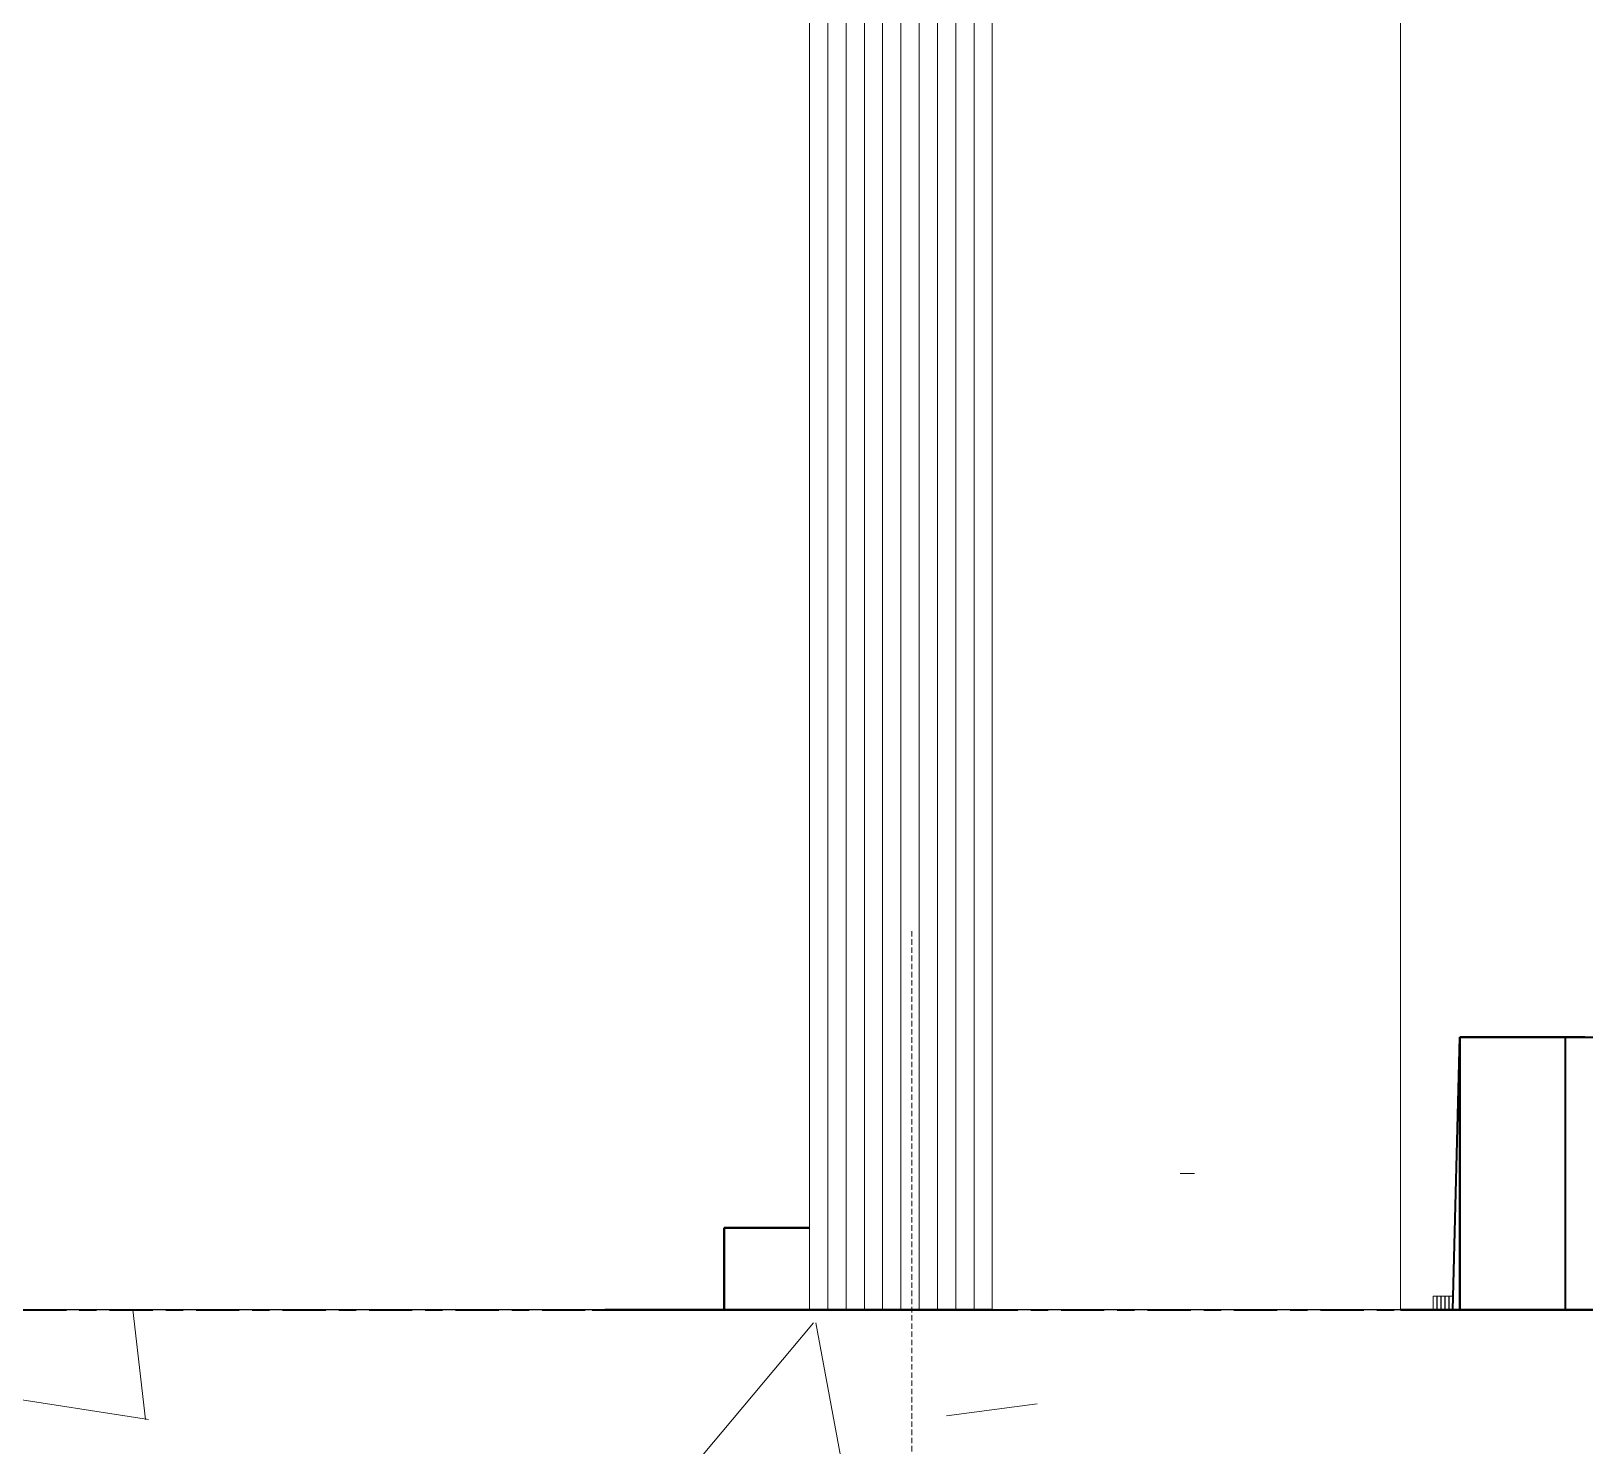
# Model space of a CAD drawing. Header units: millimetres. Extents: x -153298 to 620751, y -313239 to 250031.
# Drawn here: x 5109 to 5680, y -309665 to -309145 of the extents above; entities that cross this region are included whole.
import ezdxf

# ---------------------------------------------------------------- set-up
doc = ezdxf.new("R2010")
doc.units = ezdxf.units.MM
doc.linetypes.add('Centre', pattern=[31.75, 6.35, -4.7625, 15.875, -4.7625])
doc.linetypes.add('DPA_Hidden 50', pattern=[3, 2, -1])
for name, color, linetype, lineweight in [('A-DETL', 7, 'Continuous', 70), ('A-FLOR-E', 7, 'Continuous', 35), ('A-FLOR-FNSH', 7, 'Continuous', 70), ('A-FLOR-LEVL', 7, 'Continuous', 35), ('A-FLOR-LEVL-E', 7, 'Continuous', 35), ('A-FLOR-PATT', 7, 'Continuous', 70), ('A-GENM', 7, 'Continuous', 9), ('A-GLAZ-CURT', 7, 'Continuous', 9), ('A-GLAZ-CWMG', 7, 'Continuous', 35)]:
    doc.layers.add(name, color=color, linetype=linetype, lineweight=lineweight)

# ---------------------------------------------------------------- blocks, each defined once
blk = doc.blocks.new('DPA_CP_Fence Type D - Fence Post Left w MRTA Logo-17948335-2140-01 ENTRANCE 1 ELEVATION 2')
at = {"layer": 'A-GLAZ-CURT', "color": 7}
for p, q in [((-19209.25, 103125), (-19209.25, 101450)), ((-19059.25, 101450), (-19059.25, 103125)), ((-19134.87, 101500), (-19140.21, 101500)), ((-19140.21, 101450), (-19134.87, 101450))]:
    blk.add_line(p, q, dxfattribs=at)
blk = doc.blocks.new('Rectangular Mullion - Mullion_Beam 300x400-17948330-2140-01 ENTRANCE 1 ELEVATION 2')
at = {"layer": 'A-GLAZ-CWMG', "color": 7}
for p, q in [((-19290.73, 101450), (-19209.24, 101450)), ((-19290.73, 101450), (-19284.35, 101450)), ((-19209.24, 101450), (-19284.35, 101450)), ((-18984.36, 101450), (-19059.25, 101450)), ((-19059.25, 101450), (-18990.73, 101450)), ((-18990.73, 101450), (-18984.36, 101450))]:
    blk.add_line(p, q, dxfattribs=at)
blk = doc.blocks.new('DPA_CP_Fence Type D - Fence Post Left w MRTA Logo-17948333-2140-01 ENTRANCE 1 ELEVATION 2')
at = {"layer": 'A-GLAZ-CURT', "color": 7}
blk.add_line((-19215.85, 103125), (-19215.85, 101450), dxfattribs=at)
blk = doc.blocks.new('DPA_CP_Fence Type D - Fence Post Left w MRTA Logo-V483-2140-01 ENTRANCE 1 ELEVATION 2')
at = {"layer": 'A-GLAZ-CURT', "color": 7}
blk.add_line((-19222.56, 103125), (-19222.56, 101450), dxfattribs=at)
blk = doc.blocks.new('DPA_CP_Fence Type D - Fence Post Left w MRTA Logo-V484-2140-01 ENTRANCE 1 ELEVATION 2')
at = {"layer": 'A-GLAZ-CURT', "color": 7}
blk.add_line((-19229.27, 103125), (-19229.27, 101450), dxfattribs=at)
blk = doc.blocks.new('DPA_CP_Fence Type D - Fence Post Left w MRTA Logo-V485-2140-01 ENTRANCE 1 ELEVATION 2')
at = {"layer": 'A-GLAZ-CURT', "color": 7}
blk.add_line((-19235.98, 103125), (-19235.98, 101450), dxfattribs=at)
blk = doc.blocks.new('DPA_CP_Fence Type D - Fence Post Left w MRTA Logo-V486-2140-01 ENTRANCE 1 ELEVATION 2')
at = {"layer": 'A-GLAZ-CURT', "color": 7}
blk.add_line((-19242.69, 103125), (-19242.69, 101450), dxfattribs=at)
blk = doc.blocks.new('DPA_CP_Fence Type D - Fence Post Left w MRTA Logo-V487-2140-01 ENTRANCE 1 ELEVATION 2')
at = {"layer": 'A-GLAZ-CURT', "color": 7}
blk.add_line((-19249.4, 103125), (-19249.4, 101450), dxfattribs=at)
blk = doc.blocks.new('DPA_CP_Fence Type D - Fence Post Left w MRTA Logo-V488-2140-01 ENTRANCE 1 ELEVATION 2')
at = {"layer": 'A-GLAZ-CURT', "color": 7}
blk.add_line((-19256.11, 103125), (-19256.11, 101450), dxfattribs=at)
blk = doc.blocks.new('DPA_CP_Fence Type D - Fence Post Left w MRTA Logo-V489-2140-01 ENTRANCE 1 ELEVATION 2')
at = {"layer": 'A-GLAZ-CURT', "color": 7}
blk.add_line((-19262.82, 103125), (-19262.82, 101450), dxfattribs=at)
blk = doc.blocks.new('DPA_CP_Fence Type D - Fence Post Left w MRTA Logo-17948346-2140-01 ENTRANCE 1 ELEVATION 2')
at = {"layer": 'A-GLAZ-CURT', "color": 7}
blk.add_line((-19276.24, 103125), (-19276.24, 101450), dxfattribs=at)
blk = doc.blocks.new('Rectangular Mullion - Mullion_Beam 300x400-17948329-2140-01 ENTRANCE 1 ELEVATION 2')
at = {"layer": 'A-GLAZ-CWMG', "color": 7}
for p, q in [((-19297.44, 101450), (-19215.83, 101450)), ((-19297.44, 101450), (-19290.95, 101450)), ((-19215.83, 101450), (-19290.95, 101450)), ((-18990.95, 101450), (-19059.25, 101450)), ((-19059.25, 101450), (-18997.44, 101450)), ((-18997.44, 101450), (-18990.95, 101450))]:
    blk.add_line(p, q, dxfattribs=at)
blk = doc.blocks.new('Rectangular Mullion - Mullion_Beam 300x400-V490-2140-01 ENTRANCE 1 ELEVATION 2')
at = {"layer": 'A-GLAZ-CWMG', "color": 7}
for p, q in [((-19304.15, 101450), (-19222.54, 101450)), ((-19304.15, 101450), (-19297.66, 101450)), ((-19222.54, 101450), (-19297.66, 101450)), ((-18997.66, 101450), (-19059.25, 101450)), ((-19059.25, 101450), (-19004.15, 101450)), ((-19004.15, 101450), (-18997.66, 101450))]:
    blk.add_line(p, q, dxfattribs=at)
blk = doc.blocks.new('Rectangular Mullion - Mullion_Beam 300x400-V491-2140-01 ENTRANCE 1 ELEVATION 2')
at = {"layer": 'A-GLAZ-CWMG', "color": 7}
for p, q in [((-19310.86, 101450), (-19229.25, 101450)), ((-19310.86, 101450), (-19304.37, 101450)), ((-19229.25, 101450), (-19304.37, 101450)), ((-19004.37, 101450), (-19059.25, 101450)), ((-19059.25, 101450), (-19010.86, 101450)), ((-19010.86, 101450), (-19004.37, 101450))]:
    blk.add_line(p, q, dxfattribs=at)
blk = doc.blocks.new('Rectangular Mullion - Mullion_Beam 300x400-V492-2140-01 ENTRANCE 1 ELEVATION 2')
at = {"layer": 'A-GLAZ-CWMG', "color": 7}
for p, q in [((-19317.57, 101450), (-19235.96, 101450)), ((-19317.57, 101450), (-19311.08, 101450)), ((-19235.96, 101450), (-19311.08, 101450)), ((-19011.08, 101450), (-19059.25, 101450)), ((-19059.25, 101450), (-19017.57, 101450)), ((-19017.57, 101450), (-19011.08, 101450))]:
    blk.add_line(p, q, dxfattribs=at)
blk = doc.blocks.new('Rectangular Mullion - Mullion_Beam 300x400-V493-2140-01 ENTRANCE 1 ELEVATION 2')
at = {"layer": 'A-GLAZ-CWMG', "color": 7}
for p, q in [((-19324.27, 101450), (-19242.67, 101450)), ((-19324.27, 101450), (-19317.79, 101450)), ((-19242.67, 101450), (-19317.79, 101450)), ((-19017.79, 101450), (-19059.25, 101450)), ((-19059.25, 101450), (-19024.28, 101450)), ((-19024.28, 101450), (-19017.79, 101450))]:
    blk.add_line(p, q, dxfattribs=at)
blk = doc.blocks.new('Rectangular Mullion - Mullion_Beam 300x400-V494-2140-01 ENTRANCE 1 ELEVATION 2')
at = {"layer": 'A-GLAZ-CWMG', "color": 7}
for p, q in [((-19330.98, 101450), (-19249.38, 101450)), ((-19330.98, 101450), (-19324.5, 101450)), ((-19249.38, 101450), (-19324.5, 101450)), ((-19024.5, 101450), (-19059.25, 101450)), ((-19059.25, 101450), (-19030.98, 101450)), ((-19030.98, 101450), (-19024.5, 101450))]:
    blk.add_line(p, q, dxfattribs=at)
blk = doc.blocks.new('Rectangular Mullion - Mullion_Beam 300x400-V495-2140-01 ENTRANCE 1 ELEVATION 2')
at = {"layer": 'A-GLAZ-CWMG', "color": 7}
for p, q in [((-19337.69, 101450), (-19256.09, 101450)), ((-19337.69, 101450), (-19331.21, 101450)), ((-19256.09, 101450), (-19331.21, 101450)), ((-19031.21, 101450), (-19059.25, 101450)), ((-19059.25, 101450), (-19037.69, 101450)), ((-19037.69, 101450), (-19031.21, 101450))]:
    blk.add_line(p, q, dxfattribs=at)
blk = doc.blocks.new('Rectangular Mullion - Mullion_Beam 300x400-V496-2140-01 ENTRANCE 1 ELEVATION 2')
at = {"layer": 'A-GLAZ-CWMG', "color": 7}
for p, q in [((-19344.4, 101450), (-19262.8, 101450)), ((-19344.4, 101450), (-19337.92, 101450)), ((-19262.8, 101450), (-19337.92, 101450)), ((-19037.92, 101450), (-19059.25, 101450)), ((-19059.25, 101450), (-19044.4, 101450)), ((-19044.4, 101450), (-19037.92, 101450))]:
    blk.add_line(p, q, dxfattribs=at)
blk = doc.blocks.new('Rectangular Mullion - Mullion_Beam 300x400-V497-2140-01 ENTRANCE 1 ELEVATION 2')
at = {"layer": 'A-GLAZ-CWMG', "color": 7}
for p, q in [((-19351.11, 101450), (-19269.51, 101450)), ((-19351.11, 101450), (-19344.63, 101450)), ((-19269.51, 101450), (-19344.63, 101450)), ((-19044.63, 101450), (-19059.25, 101450)), ((-19047.34, 101450), (-19044.63, 101450))]:
    blk.add_line(p, q, dxfattribs=at)
blk = doc.blocks.new('Rectangular Mullion - Mullion_Beam 300x400-17948344-2140-01 ENTRANCE 1 ELEVATION 2')
at = {"layer": 'A-GLAZ-CWMG', "color": 7}
for p, q in [((-19356.01, 101450), (-19276.22, 101450)), ((-19356.01, 101450), (-19351.34, 101450)), ((-19276.22, 101450), (-19351.34, 101450))]:
    blk.add_line(p, q, dxfattribs=at)
blk = doc.blocks.new('Rectangular Mullion - Mullion_Beam 300x400-V503-2140-01 ENTRANCE 1 ELEVATION 2')
at = {"layer": 'A-GLAZ-CWMG', "color": 7}
for p, q in [((-19331.08, 101450), (-19307.56, 101450)), ((-19331.08, 101450), (-19324.6, 101450)), ((-19307.56, 101450), (-19324.6, 101450))]:
    blk.add_line(p, q, dxfattribs=at)
blk = doc.blocks.new('Rectangular Mullion - Mullion_Beam 300x400-V504-2140-01 ENTRANCE 1 ELEVATION 2')
at = {"layer": 'A-GLAZ-CWMG', "color": 7}
for p, q in [((-19337.79, 101450), (-19307.56, 101450)), ((-19337.79, 101450), (-19331.31, 101450)), ((-19307.56, 101450), (-19331.31, 101450))]:
    blk.add_line(p, q, dxfattribs=at)
blk = doc.blocks.new('Rectangular Mullion - Mullion_Beam 300x400-17948345-2140-01 ENTRANCE 1 ELEVATION 2')
at = {"layer": 'A-GLAZ-CWMG', "color": 7}
for p, q in [((-19338.43, 101450), (-19307.56, 101450)), ((-19307.56, 101450), (-19338.02, 101450))]:
    blk.add_line(p, q, dxfattribs=at)
blk = doc.blocks.new('Rectangular Mullion - Mullion_Beam 300x400-V508-2140-01 ENTRANCE 1 ELEVATION 2')
at = {"layer": 'A-GLAZ-CWMG', "color": 7}
for p, q in [((-19324.37, 101450), (-19307.56, 101450)), ((-19324.37, 101450), (-19318, 101450)), ((-19307.56, 101450), (-19318, 101450))]:
    blk.add_line(p, q, dxfattribs=at)
blk = doc.blocks.new('Ramp - Ramp-15894419-2140-01 ENTRANCE 1 ELEVATION 2')
at = {"layer": 'A-FLOR-LEVL-E', "color": 7}
for p, q in [((-19040.16, 101450), (-19037.47, 101550)), ((-19037.47, 101550), (-18991.61, 101550)), ((-19037.47, 101450), (-19037.47, 101550))]:
    blk.add_line(p, q, dxfattribs=at)
blk = doc.blocks.new('DPA_Drainage Gutter_Landscape_Type A - DPA_Drainage Gutter_Landscape_Type A-17901528-2140-01 ENTRANCE 1 ELEVATION 2')
at = {"layer": 'A-GENM', "color": 7}
for p, q in [((-19047.31, 101455), (-19045.98, 101455)), ((-19040.02, 101455), (-19047.31, 101455)), ((-19047.31, 101455), (-19047.31, 101450)), ((-19045.98, 101455), (-19040.02, 101455)), ((-19045.98, 101450), (-19045.98, 101455)), ((-19045.85, 101455), (-19044.52, 101455)), ((-19040.02, 101455), (-19045.85, 101455)), ((-19045.85, 101455), (-19045.85, 101450)), ((-19044.52, 101455), (-19040.02, 101455)), ((-19044.52, 101450), (-19044.52, 101455)), ((-19044.4, 101455), (-19043.07, 101455)), ((-19040.02, 101455), (-19044.4, 101455)), ((-19044.4, 101455), (-19044.4, 101450)), ((-19043.07, 101455), (-19040.02, 101455)), ((-19043.07, 101450), (-19043.07, 101455)), ((-19042.94, 101455), (-19041.61, 101455)), ((-19040.02, 101455), (-19042.94, 101455)), ((-19042.94, 101455), (-19042.94, 101450)), ((-19041.61, 101455), (-19040.02, 101455)), ((-19041.61, 101450), (-19041.61, 101455)), ((-19041.49, 101455), (-19040.16, 101455)), ((-19040.02, 101455), (-19041.49, 101455)), ((-19041.49, 101455), (-19041.49, 101450)), ((-19040.16, 101450), (-19040.16, 101455))]:
    blk.add_line(p, q, dxfattribs=at)

msp = doc.modelspace()

# ---------------------------------------------------------------- hatches: boundary and pattern name
at = {"layer": 'A-FLOR-PATT', "lineweight": 9}
h = msp.add_hatch(dxfattribs=at)
h.set_pattern_fill('FP_14', style=0, pattern_type=2)
h.set_pattern_definition([(50, (12577.36, -411064.7), (728.7365, -63.7558), [76.2, -838.2]), (355, (12577.36, -411064.7), (-140.9716, 764.2276), [60.96, -670.56]), (100.451, (12638.1, -411070), (587.77, 700.4668), [64.76, -712.36]), (46.184, (12577.4, -410861.5), (1084.316, -168.171), [114.3, -1257.3]), (96.636, (12667.7, -410875.5), (949.61, 989.71), [97.14, -1068.54]), (351.184, (12577.4, -410861.5), (949.62, 989.701), [91.44, -1005.84]), (21, (12678.96, -410912.3), (606.458, -409.0606), [76.2, -838.2]), (326, (12678.96, -410912.3), (247.2083, 736.753), [60.96, -670.56]), (71.451, (12729.5, -410946.4), (853.6683, 327.6855), [64.76, -712.36]), (37.5, (12577.36, -411064.7), (12.3547, 338.2201), [33.528, -628.904, 33.528, -647.192, -673.1]), (37.5, (12577.36, -411064.7), (12.3547, 338.2201), [-1343.152, 33.528, -639.572]), (7.5, (12577.36, -411064.7), (267.2789, 400.7221), [33.528, -354.584, 33.528, -613.664, -256.54]), (7.5, (12577.36, -411064.7), (267.2789, 400.7221), [-1035.304, 33.528, -223.012]), (327.5, (12350.8, -411064.7), (542.3633, -22.91534), [33.528, -220.472, 33.528, -758.952, -1051.56]), (327.5, (12350.8, -411064.7), (542.3633, -22.91534), [-1046.48, 33.528, -1018.032]), (317.5, (12249.2, -411064.7), (592.517, 101.707), [33.528, -296.672, 33.528, -492.76, -746.76]), (317.5, (12249.2, -411064.7), (592.517, 101.707), [-856.488, 33.528, -713.232])])
h.paths.add_polyline_path([(10893.4921, -309714.7103), (17145.5672, -309714.7103), (17145.5672, -309614.7103), (4908.6032, -309614.7103), (4908.6032, -309714.7103), (10751.5722, -309714.7103)])

# ---------------------------------------------------------------- linework, layer by layer
at = {"layer": 'A-DETL', "color": 7, "linetype": 'DPA_Hidden 50', "lineweight": 9}
msp.add_line((5432.5177, -309475.7103), (5432.5177, -311098.0275), dxfattribs=at)
at = {"layer": 'A-FLOR-E', "color": 7}
for p, q in [((5679.5619, -309514.7103), (5633.6988, -309514.7103)), ((5633.6988, -309514.7103), (5672.261, -309514.7103)), ((5633.6988, -309514.7103), (5633.6988, -309614.7103)), ((5672.261, -309514.7103), (6024.1524, -309514.7103)), ((5672.261, -309514.7103), (5672.261, -309614.7103)), ((5363.6142, -309584.7103), (5395.0064, -309584.7103)), ((5395.0064, -309584.7103), (5363.6142, -309584.7103)), ((5363.6142, -309614.7103), (5363.6142, -309584.7103)), ((5363.6142, -309584.7103), (5363.6142, -309614.7103)), ((5672.261, -309614.7103), (5633.6988, -309614.7103)), ((5633.6988, -309614.7103), (6024.1524, -309614.7103)), ((6024.1524, -309614.7103), (5672.261, -309614.7103))]:
    msp.add_line(p, q, dxfattribs=at)
at = {"layer": 'A-FLOR-FNSH', "color": 7, "lineweight": 25}
msp.add_line((17145.5672, -309614.7103), (4908.6032, -309614.7103), dxfattribs=at)
at = {"layer": 'A-FLOR-LEVL', "color": 7, "linetype": 'Centre'}
msp.add_line((-6493.6229, -309614.7103), (36741.898, -309614.7103), dxfattribs=at)

# ---------------------------------------------------------------- block references
at = {"layer": 'A-FLOR-LEVL-E', "color": 7}
msp.add_blockref('Ramp - Ramp-15894419-2140-01 ENTRANCE 1 ELEVATION 2', (24671.1729, -411064.7103), dxfattribs=at)
at = {"layer": 'A-GENM', "color": 7}
msp.add_blockref('DPA_Drainage Gutter_Landscape_Type A - DPA_Drainage Gutter_Landscape_Type A-17901528-2140-01 ENTRANCE 1 ELEVATION 2', (24671.1729, -411064.7103), dxfattribs=at)
at = {"layer": 'A-GLAZ-CURT', "color": 7}
for name, p in [('DPA_CP_Fence Type D - Fence Post Left w MRTA Logo-17948346-2140-01 ENTRANCE 1 ELEVATION 2', (24671.1729, -411064.7103)), ('DPA_CP_Fence Type D - Fence Post Left w MRTA Logo-V488-2140-01 ENTRANCE 1 ELEVATION 2', (24657.7544, -411064.7103)), ('DPA_CP_Fence Type D - Fence Post Left w MRTA Logo-V489-2140-01 ENTRANCE 1 ELEVATION 2', (24671.1729, -411064.7103)), ('DPA_CP_Fence Type D - Fence Post Left w MRTA Logo-V488-2140-01 ENTRANCE 1 ELEVATION 2', (24671.1729, -411064.7103)), ('DPA_CP_Fence Type D - Fence Post Left w MRTA Logo-V487-2140-01 ENTRANCE 1 ELEVATION 2', (24671.1729, -411064.7103)), ('DPA_CP_Fence Type D - Fence Post Left w MRTA Logo-V486-2140-01 ENTRANCE 1 ELEVATION 2', (24671.1729, -411064.7103)), ('DPA_CP_Fence Type D - Fence Post Left w MRTA Logo-V485-2140-01 ENTRANCE 1 ELEVATION 2', (24671.1729, -411064.7103)), ('DPA_CP_Fence Type D - Fence Post Left w MRTA Logo-V484-2140-01 ENTRANCE 1 ELEVATION 2', (24671.1729, -411064.7103)), ('DPA_CP_Fence Type D - Fence Post Left w MRTA Logo-V483-2140-01 ENTRANCE 1 ELEVATION 2', (24671.1729, -411064.7103)), ('DPA_CP_Fence Type D - Fence Post Left w MRTA Logo-17948333-2140-01 ENTRANCE 1 ELEVATION 2', (24671.1729, -411064.7103)), ('DPA_CP_Fence Type D - Fence Post Left w MRTA Logo-17948335-2140-01 ENTRANCE 1 ELEVATION 2', (24671.1729, -411064.7103))]:
    msp.add_blockref(name, p, dxfattribs=at)
at = {"layer": 'A-GLAZ-CWMG', "color": 7}
for name in ['Rectangular Mullion - Mullion_Beam 300x400-17948344-2140-01 ENTRANCE 1 ELEVATION 2', 'Rectangular Mullion - Mullion_Beam 300x400-V497-2140-01 ENTRANCE 1 ELEVATION 2', 'Rectangular Mullion - Mullion_Beam 300x400-V496-2140-01 ENTRANCE 1 ELEVATION 2', 'Rectangular Mullion - Mullion_Beam 300x400-17948345-2140-01 ENTRANCE 1 ELEVATION 2', 'Rectangular Mullion - Mullion_Beam 300x400-V504-2140-01 ENTRANCE 1 ELEVATION 2', 'Rectangular Mullion - Mullion_Beam 300x400-V495-2140-01 ENTRANCE 1 ELEVATION 2', 'Rectangular Mullion - Mullion_Beam 300x400-V503-2140-01 ENTRANCE 1 ELEVATION 2', 'Rectangular Mullion - Mullion_Beam 300x400-V494-2140-01 ENTRANCE 1 ELEVATION 2', 'Rectangular Mullion - Mullion_Beam 300x400-V508-2140-01 ENTRANCE 1 ELEVATION 2', 'Rectangular Mullion - Mullion_Beam 300x400-V493-2140-01 ENTRANCE 1 ELEVATION 2', 'Rectangular Mullion - Mullion_Beam 300x400-V492-2140-01 ENTRANCE 1 ELEVATION 2', 'Rectangular Mullion - Mullion_Beam 300x400-V491-2140-01 ENTRANCE 1 ELEVATION 2', 'Rectangular Mullion - Mullion_Beam 300x400-V490-2140-01 ENTRANCE 1 ELEVATION 2', 'Rectangular Mullion - Mullion_Beam 300x400-17948329-2140-01 ENTRANCE 1 ELEVATION 2', 'Rectangular Mullion - Mullion_Beam 300x400-17948330-2140-01 ENTRANCE 1 ELEVATION 2']:
    msp.add_blockref(name, (24671.1729, -411064.7103), dxfattribs=at)

doc.saveas('drawing.dxf')
